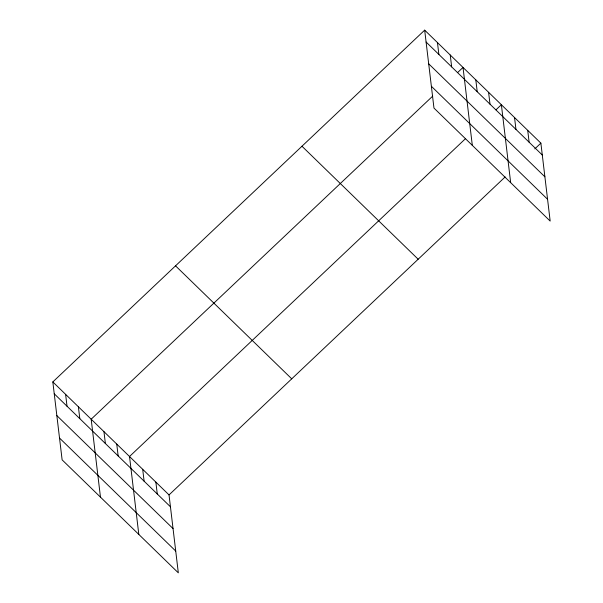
<?xml version="1.0" encoding="UTF-8"?>
<svg xmlns="http://www.w3.org/2000/svg" width="603" height="603" viewBox="0 0 603 603"><rect width="100%" height="100%" fill="white"/><g stroke="black" fill="none" stroke-linecap="round" stroke-linejoin="round"><path stroke-width="0.9" d="M52.83 381.925L169.028 494.92L178.322 572.85L62.124 459.855L52.83 381.925L424.678 30.15L540.876 143.145L550.17 221.075L433.972 108.08L424.678 30.15M432.683 96.141L91.174 419.213L100.467 497.143M457.632 72.541L463.021 67.438L472.315 145.368M465.637 138.532L129.524 456.501L138.818 534.431M495.975 109.829L501.372 104.726L510.666 182.656M169.028 494.92L505.141 176.95M534.808 148.881L540.876 143.145M426.095 42.022L542.293 155.016M428.695 63.82L544.893 176.815M431.371 86.282L547.569 199.276M301.967 146.235L418.165 259.23M175.541 265.84L291.739 378.835M54.247 393.797L170.445 506.791M56.848 415.595L173.046 528.59M59.524 438.057L175.722 551.052M527.708 130.338L529.125 142.21M514.54 117.532L515.957 129.404M488.588 92.297L490.005 104.168M475.805 79.867L477.222 91.739M450.245 55.009L451.655 66.88M437.461 42.579L438.878 54.451M155.86 482.114L157.277 493.985M142.692 469.307L144.109 481.179M116.741 444.072L118.158 455.943M103.957 431.642L105.374 443.514M78.39 406.784L79.807 418.655M65.614 394.354L67.023 406.226"/></g></svg>
